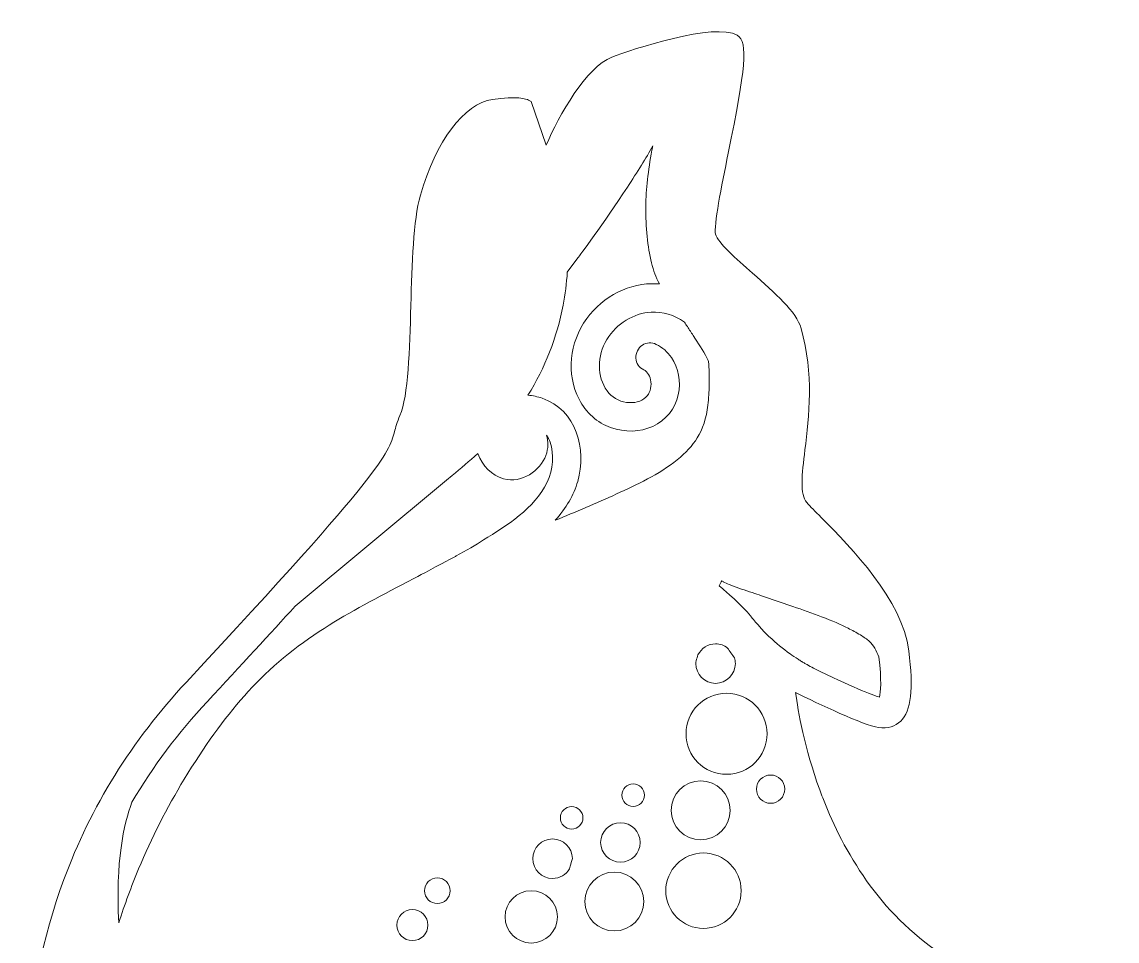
# Model space of a CAD drawing. Header units: millimetres. Extents: x -1097 to 2242, y 80 to 623.
# Drawn here: x 592.5 to 814.7, y 416.4 to 602.8 of the extents above; entities that cross this region are included whole.
import ezdxf

# ---------------------------------------------------------------- set-up
doc = ezdxf.new("R2010")
doc.units = ezdxf.units.MM
doc.header["$MEASUREMENT"] = 0
doc.layers.add('Layer 5', color=7, linetype='Continuous')

msp = doc.modelspace()

# ---------------------------------------------------------------- linework, layer by layer
at = {"layer": 'Layer 5', "lineweight": 0}
for points, knots in [([(1107.17, 281.55), (1107.17, 281.55), (1103.16, 279.67), (1103.16, 279.67), (1103.01, 279.6), (1088.28, 272.71), (1069.85, 267.82), (1052.98, 263.34), (1029.47, 259.66), (1013.25, 267.52), (996.35, 275.71), (987.84, 293.66), (979.6, 311.01), (972.42, 326.14), (965, 341.79), (952.01, 351.15), (933.94, 364.18), (910.05, 367.84), (884.75, 371.72), (870.87, 373.85), (856.53, 376.05), (842.23, 379.88), (811.56, 388.11), (789.65, 400.74), (781.07, 406.21), (780.58, 406.88), (780.15, 407.58), (779.76, 408.32), (779.76, 408.32), (783.7, 411.01), (783.7, 411.01), (783.7, 411.01), (781.63, 412.2), (781.63, 412.2), (768.2, 419.9), (760.38, 432.56), (755.96, 443.05), (755.96, 443.05), (754.98, 445.46), (754.98, 445.46), (754.77, 446.01), (754.57, 446.55), (754.37, 447.08), (751.31, 455.5), (749.99, 462.98), (749.47, 466.81), (754.05, 464.55), (763.27, 460.13), (766.31, 459.72), (768.2, 459.47), (769.72, 459.9), (770.83, 461), (772.93, 463.08), (773.43, 467.48), (772.45, 475.27), (771.16, 485.63), (760.84, 496.07), (754.68, 502.3), (753.49, 503.51), (752.46, 504.55), (751.76, 505.33), (750.29, 506.98), (750.77, 510.97), (751.38, 516.03), (752.2, 522.83), (753.23, 531.3), (750.6, 540.67), (749.67, 543.99), (745.33, 547.82), (740.74, 551.87), (737.45, 554.77), (733.72, 558.06), (733.25, 559.75), (732.81, 561.34), (734.48, 569.57), (735.82, 576.18), (739.31, 593.43), (739.97, 598.67), (737.62, 600.12), (733.22, 602.83), (716.17, 597.22), (712.19, 595.69), (707.07, 593.72), (701.49, 583.89), (698.87, 577.82), (698.87, 577.82), (695.86, 586.68), (695.86, 586.68), (695.86, 586.68), (695.3, 586.96), (695.3, 586.96), (694.86, 587.18), (693, 587.86), (687.97, 587.1), (682.22, 586.24), (676.49, 578.62), (673.37, 567.69), (671.9, 562.55), (671.66, 553.79), (671.42, 545.31), (671.18, 536.32), (670.92, 527.03), (669.21, 523.01), (668.63, 521.62), (668.33, 520.58), (668.08, 519.65), (666.81, 515.12), (665.89, 511.84), (625.88, 468.92), (614.83, 457.07), (606.47, 443.59), (601.02, 428.85), (596.66, 417.06), (594.14, 404.44), (593.54, 391.36), (592.52, 369.08), (597.34, 353.36), (597.54, 352.71), (597.54, 352.71), (598.8, 348.68), (598.8, 348.68), (598.8, 348.68), (601.12, 354.48), (601.12, 354.48), (603.72, 337.11), (611.7, 321.6), (618.3, 311.22), (626.26, 298.72), (633.76, 290.99), (634.08, 290.66), (634.08, 290.66), (635.93, 288.76), (635.93, 288.76), (635.93, 288.76), (637.4, 294.42), (637.4, 294.42), (643.27, 278.84), (662.19, 228.96), (668.5, 215.71), (671.48, 209.43), (674.25, 194.83), (676.09, 175.65), (677.63, 159.6), (677.83, 147.36), (677.32, 144.24), (666.55, 143.99), (655.18, 139.44), (654.56, 127.29), (654.29, 122.07), (657.62, 120.67), (660.29, 119.55), (661.64, 118.99), (663.03, 118.41), (664.11, 117.38), (670.33, 111.43), (678.52, 113.41), (680.67, 114.07), (687.03, 112), (692.67, 112.42), (697.43, 115.31), (697.5, 115.36), (697.58, 115.4), (697.65, 115.45), (695.06, 108.99), (697.02, 103.11), (699.8, 99.76), (702.27, 96.78), (705.63, 95.36), (708.64, 95.92), (713.26, 90.08), (721.96, 91.98), (725.18, 92.95), (726.35, 91.27), (728.58, 89.34), (731.82, 89.34), (732.29, 89.34), (732.79, 89.39), (733.3, 89.47), (739.51, 90.54), (749.73, 95.99), (750.73, 106.09), (751.51, 113.89), (751.03, 129.74), (750.6, 143.72), (750.28, 154.51), (749.97, 164.69), (750.39, 167.56), (751.16, 172.71), (756.64, 185.53), (758.81, 190.46), (759.04, 190.27), (759.26, 190.08), (759.48, 189.88), (759.5, 189.9), (759.52, 189.91), (759.54, 189.92), (759.54, 189.92), (762.25, 187.47), (762.25, 187.47), (762.25, 187.47), (762.54, 190.43), (762.54, 190.43), (762.57, 190.65), (764.81, 212.54), (768.45, 226.89), (769.6, 231.4), (771.22, 234.92), (772.88, 237.63), (773.09, 237.93), (773.29, 238.23), (773.5, 238.53), (773.48, 238.52), (773.46, 238.52), (773.44, 238.52), (773.95, 239.29), (774.46, 239.98), (774.95, 240.61), (775.48, 241.15), (776, 241.75), (776.5, 242.4), (777.99, 243.98), (779.2, 244.84), (779.66, 245.15), (779.66, 245.15), (812.12, 249.61), (812.12, 249.61), (814.64, 237.06), (824.34, 224.08), (840.98, 210.99), (856.02, 199.17), (870.79, 192.02), (870.93, 191.95), (876.76, 189.15), (882.44, 181.69), (881.98, 171.31), (881.6, 162.82), (857.82, 140.6), (848.18, 132.32), (835.2, 131.35), (828.08, 124.64), (825.75, 118.62), (824.18, 114.57), (824.61, 110.6), (826.89, 108.25), (829.2, 105.86), (836.83, 106.44), (839.74, 106.76), (846.32, 103.8), (852.18, 106.44), (854.41, 107.72), (855.69, 106.81), (857.97, 105.3), (859.47, 105.08), (861.14, 104.83), (862.66, 104.72), (864.05, 104.72), (874.69, 104.72), (877.81, 111.32), (879.76, 115.45), (880.28, 116.54), (880.72, 117.47), (881.15, 117.99), (882.69, 119.8), (893.59, 138.12), (902.81, 154.05), (906.59, 160.58), (912, 170.01), (916.31, 177.86), (922.54, 189.18), (922.6, 190.14), (922.65, 190.72), (922.84, 193.5), (921.51, 194.82), (918.59, 197.7), (916.69, 199.58), (914.09, 202.15), (910.39, 206.43), (904.47, 213.29), (904.83, 219.17), (905.67, 222.24), (906.15, 221.76), (906.64, 221.3), (907.13, 220.84), (913.19, 214.78), (924.52, 207.02), (936.4, 198.88), (948.82, 190.37), (961.67, 181.57), (966.07, 176.02), (969.65, 171.5), (970.96, 145.92), (970.46, 141.68), (970.16, 139.08), (968.59, 132.41), (960.69, 126.88), (957.66, 124.76), (955.65, 124.7), (953.31, 124.63), (950.33, 124.55), (946.95, 124.45), (941.75, 120.11), (938.37, 117.29), (935.83, 111.38), (937.61, 106.74), (938.82, 103.61), (942.36, 99.96), (952.44, 100.36), (961.95, 100.73), (966.54, 100.16), (969.89, 99.74), (971.08, 99.59), (972.11, 99.47), (973.16, 99.4), (978.32, 99.08), (985.87, 101.55), (990.13, 109.58), (992.58, 114.18), (997.05, 125.05), (1000.37, 133.35), (1003.67, 141.6), (1004.07, 150.82), (1001.49, 159.31), (1000.45, 162.74), (999.24, 166.35), (997.9, 170.03), (993.36, 182.45), (991.84, 213.67), (991.43, 224.92), (991.78, 224.66), (992.18, 224.39), (992.61, 224.11), (997.55, 220.94), (1006.22, 217.6), (1018.39, 214.17), (1033.8, 209.82), (1048.45, 213.98), (1058.03, 218.24), (1068.36, 222.82), (1075, 228.35), (1075.27, 228.59), (1075.27, 228.59), (1077.7, 230.63), (1077.7, 230.63), (1077.7, 230.63), (1072.37, 231.63), (1072.37, 231.63), (1086.23, 238.01), (1102.2, 256.86), (1102.96, 257.77), (1102.96, 257.77), (1105.58, 260.88), (1105.58, 260.88), (1105.58, 260.88), (1095.6, 259.22), (1095.6, 259.22), (1095.6, 259.22), (1107.17, 281.55), (1107.17, 281.55)], [0, 0, 0, 0, 1, 1, 1, 2, 2, 2, 3, 3, 3, 4, 4, 4, 5, 5, 5, 6, 6, 6, 7, 7, 7, 8, 8, 8, 9, 9, 9, 10, 10, 10, 11, 11, 11, 12, 12, 12, 13, 13, 13, 14, 14, 14, 15, 15, 15, 16, 16, 16, 17, 17, 17, 18, 18, 18, 19, 19, 19, 20, 20, 20, 21, 21, 21, 22, 22, 22, 23, 23, 23, 24, 24, 24, 25, 25, 25, 26, 26, 26, 27, 27, 27, 28, 28, 28, 29, 29, 29, 30, 30, 30, 31, 31, 31, 32, 32, 32, 33, 33, 33, 34, 34, 34, 35, 35, 35, 36, 36, 36, 37, 37, 37, 38, 38, 38, 39, 39, 39, 40, 40, 40, 41, 41, 41, 42, 42, 42, 43, 43, 43, 44, 44, 44, 45, 45, 45, 46, 46, 46, 47, 47, 47, 48, 48, 48, 49, 49, 49, 50, 50, 50, 51, 51, 51, 52, 52, 52, 53, 53, 53, 54, 54, 54, 55, 55, 55, 56, 56, 56, 57, 57, 57, 58, 58, 58, 59, 59, 59, 60, 60, 60, 61, 61, 61, 62, 62, 62, 63, 63, 63, 64, 64, 64, 65, 65, 65, 66, 66, 66, 67, 67, 67, 68, 68, 68, 69, 69, 69, 70, 70, 70, 71, 71, 71, 72, 72, 72, 73, 73, 73, 74, 74, 74, 75, 75, 75, 76, 76, 76, 77, 77, 77, 78, 78, 78, 79, 79, 79, 80, 80, 80, 81, 81, 81, 82, 82, 82, 83, 83, 83, 84, 84, 84, 85, 85, 85, 86, 86, 86, 87, 87, 87, 88, 88, 88, 89, 89, 89, 90, 90, 90, 91, 91, 91, 92, 92, 92, 93, 93, 93, 94, 94, 94, 95, 95, 95, 96, 96, 96, 97, 97, 97, 98, 98, 98, 99, 99, 99, 100, 100, 100, 101, 101, 101, 102, 102, 102, 103, 103, 103, 104, 104, 104, 105, 105, 105, 106, 106, 106, 107, 107, 107, 108, 108, 108, 109, 109, 109, 110, 110, 110, 111, 111, 111, 112, 112, 112, 113, 113, 113, 114, 114, 114, 115, 115, 115, 116, 116, 116, 117, 117, 117, 118, 118, 118, 119, 119, 119, 119]), ([(702.32, 545.36), (702.74, 547.56), (703.03, 549.82), (703.17, 552.08), (703.17, 552.08), (705.33, 554.96), (705.33, 554.96), (705.54, 555.25), (710.59, 562.02), (715.35, 569.28), (717.42, 572.44), (719.13, 575.21), (720.51, 577.66), (720.49, 577.53), (720.46, 577.4), (720.44, 577.27), (720.44, 577.27), (720.35, 576.79), (720.35, 576.79), (719.54, 572.63), (719.14, 568.91), (719.1, 565.41), (719.07, 561.06), (719.45, 557.31), (720.27, 553.96), (720.63, 552.45), (721.16, 551.02), (721.85, 549.68), (721.66, 549.7), (721.47, 549.71), (721.28, 549.72), (715.91, 549.95), (710.48, 547.25), (707.12, 542.66), (703.55, 537.79), (702.94, 531.37), (705.55, 526.29), (706.93, 523.59), (709.27, 521.49), (711.96, 520.54), (714.86, 519.52), (717.97, 519.61), (720.5, 520.79), (723.22, 522.07), (725.07, 524.35), (725.69, 527.21), (726.27, 529.83), (725.75, 532.65), (724.3, 534.75), (723.52, 535.89), (722.45, 536.81), (721.22, 537.42), (720.3, 537.88), (719.24, 537.83), (718.4, 537.27), (717.54, 536.7), (717.02, 535.65), (717.08, 534.62), (717.15, 533.6), (717.74, 532.72), (718.67, 532.26), (719.47, 531.86), (720.01, 530.95), (720.13, 529.84), (720.27, 528.56), (719.89, 527.4), (719.1, 526.68), (718.17, 525.81), (716.71, 525.43), (715.18, 525.65), (713.58, 525.87), (712.18, 526.71), (711.24, 528), (709.16, 530.85), (709.15, 535.04), (711.21, 538.44), (713.13, 541.61), (716.66, 543.78), (720.2, 543.96), (722.49, 544.08), (724.87, 543.37), (726.93, 541.95), (727.33, 541.32), (727.74, 540.71), (728.13, 540.1), (728.13, 540.1), (728.23, 539.96), (728.23, 539.96), (728.44, 539.64), (728.65, 539.31), (728.86, 538.99), (728.86, 538.99), (729.06, 538.67), (729.06, 538.67), (730.07, 537.12), (731.03, 535.65), (731.78, 534.13), (731.82, 533.86), (731.85, 533.62), (731.87, 533.39), (732.01, 531.92), (731.98, 530.4), (731.95, 529.09), (731.92, 527.89), (731.86, 526.48), (731.69, 525.07), (731.37, 522.45), (730.66, 520.28), (729.52, 518.44), (728.57, 516.9), (727.21, 515.41), (725.47, 514.01), (721.77, 511.02), (717.18, 508.92), (713.14, 507.07), (709.06, 505.21), (704.89, 503.42), (700.7, 501.73), (702.96, 504.23), (704.44, 506.81), (705.28, 509.63), (707.19, 516.08), (705.02, 524.16), (698.07, 526.5), (697.13, 526.82), (696.16, 527.02), (695.18, 527.1), (698.62, 532.59), (701.08, 538.88), (702.32, 545.36)], [0, 0, 0, 0, 1, 1, 1, 2, 2, 2, 3, 3, 3, 4, 4, 4, 5, 5, 5, 6, 6, 6, 7, 7, 7, 8, 8, 8, 9, 9, 9, 10, 10, 10, 11, 11, 11, 12, 12, 12, 13, 13, 13, 14, 14, 14, 15, 15, 15, 16, 16, 16, 17, 17, 17, 18, 18, 18, 19, 19, 19, 20, 20, 20, 21, 21, 21, 22, 22, 22, 23, 23, 23, 24, 24, 24, 25, 25, 25, 26, 26, 26, 27, 27, 27, 28, 28, 28, 29, 29, 29, 30, 30, 30, 31, 31, 31, 32, 32, 32, 33, 33, 33, 34, 34, 34, 35, 35, 35, 36, 36, 36, 37, 37, 37, 38, 38, 38, 39, 39, 39, 40, 40, 40, 41, 41, 41, 42, 42, 42, 43, 43, 43, 43]), ([(616.2, 431.01), (614.71, 427.45), (613.36, 423.79), (612.17, 420.09), (611.49, 432.42), (613.18, 440.11), (614.85, 444.55), (619.1, 451.78), (624.22, 458.64), (630.1, 464.94), (637.09, 472.44), (642.93, 478.78), (647.95, 484.3), (647.95, 484.3), (678.63, 509.86), (678.63, 509.86), (678.63, 509.86), (679.81, 510.85), (679.81, 510.85), (681.53, 512.27), (683.3, 513.74), (685.02, 515.28), (685.9, 512.77), (687.85, 510.8), (690.25, 510.15), (693.97, 509.15), (697.68, 511.8), (698.82, 514.91), (699.33, 516.3), (699.37, 517.7), (698.95, 519.02), (699.25, 518.58), (699.5, 518.09), (699.69, 517.55), (700.54, 515.19), (700.29, 512.01), (699.07, 509.46), (696.52, 504.15), (690.8, 500.61), (686.2, 497.76), (684.53, 496.72), (682.71, 495.65), (680.63, 494.5), (680.3, 494.34), (679.24, 493.77), (675, 491.51), (672.95, 490.42), (671.02, 489.39), (670.51, 489.12), (670.51, 489.12), (669.62, 488.66), (669.62, 488.66), (663.56, 485.51), (658.11, 482.62), (652.85, 479.17), (646.99, 475.32), (641.87, 470.94), (637.65, 466.14), (633.46, 461.38), (629.47, 455.84), (625.45, 449.21), (621.93, 443.41), (618.82, 437.29), (616.2, 431.01)], [0, 0, 0, 0, 1, 1, 1, 2, 2, 2, 3, 3, 3, 4, 4, 4, 5, 5, 5, 6, 6, 6, 7, 7, 7, 8, 8, 8, 9, 9, 9, 10, 10, 10, 11, 11, 11, 12, 12, 12, 13, 13, 13, 14, 14, 14, 15, 15, 15, 16, 16, 16, 17, 17, 17, 18, 18, 18, 19, 19, 19, 20, 20, 20, 21, 21, 21, 21]), ([(734.49, 489.47), (734.59, 489.41), (734.68, 489.35), (734.78, 489.3), (734.78, 489.3), (734.82, 489.27), (734.82, 489.27), (735.14, 489.1), (735.57, 488.86), (736.04, 488.69), (736.04, 488.69), (736.9, 488.36), (736.9, 488.36), (738.35, 487.84), (739.81, 487.35), (741.21, 486.88), (741.8, 486.69), (742.39, 486.49), (742.98, 486.29), (742.98, 486.29), (748.95, 484.26), (748.95, 484.26), (750.86, 483.6), (752.82, 482.89), (754.76, 482.16), (756.95, 481.33), (758.65, 480.59), (760.14, 479.84), (760.97, 479.42), (761.8, 478.97), (762.62, 478.48), (763.37, 478.03), (763.96, 477.61), (764.43, 477.19), (764.87, 476.78), (765.22, 476.35), (765.53, 475.82), (765.84, 475.28), (766.14, 474.62), (766.4, 474.02), (766.97, 469.17), (766.73, 466.86), (766.51, 465.87), (765.02, 466.29), (760.67, 468.03), (753.09, 471.73), (752.65, 471.99), (752.22, 472.24), (751.82, 472.46), (751.68, 472.54), (751.54, 472.62), (751.39, 472.7), (751.15, 472.83), (750.93, 472.95), (750.74, 473.08), (750.74, 473.08), (750.68, 473.12), (750.68, 473.12), (750.45, 473.27), (750.23, 473.41), (750, 473.56), (749.42, 473.93), (748.87, 474.27), (748.37, 474.65), (748.37, 474.65), (748.28, 474.71), (748.28, 474.71), (746.95, 475.63), (745.57, 476.77), (744.08, 478.18), (744.08, 478.18), (743.06, 479.18), (743.06, 479.18), (743.06, 479.18), (742.13, 480.19), (742.13, 480.19), (741.39, 481.03), (740.81, 481.71), (740.32, 482.35), (738.78, 484.35), (734.86, 487.7), (734.69, 487.84), (734.69, 487.84), (733.96, 488.47), (733.96, 488.47), (734.14, 488.8), (734.32, 489.14), (734.49, 489.47)], [0, 0, 0, 0, 1, 1, 1, 2, 2, 2, 3, 3, 3, 4, 4, 4, 5, 5, 5, 6, 6, 6, 7, 7, 7, 8, 8, 8, 9, 9, 9, 10, 10, 10, 11, 11, 11, 12, 12, 12, 13, 13, 13, 14, 14, 14, 15, 15, 15, 16, 16, 16, 17, 17, 17, 18, 18, 18, 19, 19, 19, 20, 20, 20, 21, 21, 21, 22, 22, 22, 23, 23, 23, 24, 24, 24, 25, 25, 25, 26, 26, 26, 27, 27, 27, 28, 28, 28, 29, 29, 29, 29]), ([(733.26, 476.67), (734.18, 476.67), (735.02, 476.36), (735.7, 475.83), (736.14, 475.15), (736.61, 474.49), (737.08, 473.85), (737.2, 473.48), (737.26, 473.08), (737.26, 472.66), (737.26, 470.46), (735.47, 468.66), (733.26, 468.66), (731.05, 468.66), (729.25, 470.46), (729.25, 472.66), (729.25, 472.86), (729.27, 473.05), (729.3, 473.24), (729.42, 473.64), (729.55, 474.05), (729.68, 474.45), (730.34, 475.77), (731.69, 476.67), (733.26, 476.67)], [0, 0, 0, 0, 1, 1, 1, 2, 2, 2, 3, 3, 3, 4, 4, 4, 5, 5, 5, 6, 6, 6, 7, 7, 7, 8, 8, 8, 8]), ([(735.48, 450.21), (730.95, 450.21), (727.26, 453.9), (727.26, 458.43), (727.26, 462.97), (730.95, 466.66), (735.48, 466.66), (740.02, 466.66), (743.71, 462.97), (743.71, 458.43), (743.71, 453.9), (740.02, 450.21), (735.48, 450.21)], [0, 0, 0, 0, 1, 1, 1, 2, 2, 2, 3, 3, 3, 4, 4, 4, 4]), ([(730.22, 448.86), (733.52, 448.86), (736.2, 446.18), (736.2, 442.89), (736.2, 439.59), (733.52, 436.91), (730.22, 436.91), (726.92, 436.91), (724.24, 439.59), (724.24, 442.89), (724.24, 446.18), (726.92, 448.86), (730.22, 448.86)], [0, 0, 0, 0, 1, 1, 1, 2, 2, 2, 3, 3, 3, 4, 4, 4, 4]), ([(744.42, 450.06), (746, 450.06), (747.29, 448.78), (747.29, 447.2), (747.29, 445.62), (746, 444.33), (744.42, 444.33), (742.84, 444.33), (741.56, 445.62), (741.56, 447.2), (741.56, 448.78), (742.84, 450.06), (744.42, 450.06)], [0, 0, 0, 0, 1, 1, 1, 2, 2, 2, 3, 3, 3, 4, 4, 4, 4]), ([(714.24, 445.98), (714.24, 447.25), (715.26, 448.27), (716.52, 448.27), (717.79, 448.27), (718.81, 447.25), (718.81, 445.98), (718.81, 444.72), (717.79, 443.7), (716.52, 443.7), (715.26, 443.7), (714.24, 444.72), (714.24, 445.98)], [0, 0, 0, 0, 1, 1, 1, 2, 2, 2, 3, 3, 3, 4, 4, 4, 4]), ([(704.05, 439.1), (702.79, 439.1), (701.76, 440.13), (701.76, 441.39), (701.76, 442.65), (702.79, 443.68), (704.05, 443.68), (705.31, 443.68), (706.34, 442.65), (706.34, 441.39), (706.34, 440.13), (705.31, 439.1), (704.05, 439.1)], [0, 0, 0, 0, 1, 1, 1, 2, 2, 2, 3, 3, 3, 4, 4, 4, 4]), ([(717.95, 436.39), (717.95, 434.18), (716.15, 432.38), (713.94, 432.38), (711.73, 432.38), (709.93, 434.18), (709.93, 436.39), (709.93, 438.59), (711.73, 440.39), (713.94, 440.39), (716.15, 440.39), (717.95, 438.59), (717.95, 436.39)], [0, 0, 0, 0, 1, 1, 1, 2, 2, 2, 3, 3, 3, 4, 4, 4, 4]), ([(704.2, 433.12), (704.05, 432.6), (703.9, 432.08), (703.76, 431.56), (703.71, 431.39), (703.67, 431.22), (703.63, 431.05), (702.92, 429.88), (701.65, 429.09), (700.19, 429.09), (697.98, 429.09), (696.18, 430.89), (696.18, 433.1), (696.18, 435.31), (697.98, 437.1), (700.19, 437.1), (702.39, 437.1), (704.18, 435.32), (704.2, 433.12)], [0, 0, 0, 0, 1, 1, 1, 2, 2, 2, 3, 3, 3, 4, 4, 4, 5, 5, 5, 6, 6, 6, 6]), ([(730.8, 434.25), (735, 434.25), (738.43, 430.83), (738.44, 426.63), (738.44, 426.6), (738.44, 426.58), (738.44, 426.55), (738.42, 422.35), (735, 418.95), (730.8, 418.95), (726.58, 418.95), (723.15, 422.38), (723.15, 426.6), (723.15, 430.82), (726.58, 434.25), (730.8, 434.25)], [0, 0, 0, 0, 1, 1, 1, 2, 2, 2, 3, 3, 3, 4, 4, 4, 5, 5, 5, 5]), ([(676.8, 423.99), (675.37, 423.99), (674.2, 425.16), (674.2, 426.6), (674.2, 428.03), (675.37, 429.2), (676.8, 429.2), (678.24, 429.2), (679.41, 428.03), (679.41, 426.6), (679.41, 425.16), (678.24, 423.99), (676.8, 423.99)], [0, 0, 0, 0, 1, 1, 1, 2, 2, 2, 3, 3, 3, 4, 4, 4, 4]), ([(712.7, 430.38), (715.99, 430.38), (718.67, 427.7), (718.67, 424.4), (718.67, 421.11), (715.99, 418.43), (712.7, 418.43), (709.4, 418.43), (706.72, 421.11), (706.72, 424.4), (706.72, 427.7), (709.4, 430.38), (712.7, 430.38)], [0, 0, 0, 0, 1, 1, 1, 2, 2, 2, 3, 3, 3, 4, 4, 4, 4]), ([(701.16, 421.29), (701.16, 418.37), (698.78, 415.99), (695.85, 415.99), (692.93, 415.99), (690.55, 418.37), (690.55, 421.29), (690.55, 424.22), (692.93, 426.6), (695.85, 426.6), (698.78, 426.6), (701.16, 424.22), (701.16, 421.29)], [0, 0, 0, 0, 1, 1, 1, 2, 2, 2, 3, 3, 3, 4, 4, 4, 4]), ([(674.89, 419.63), (674.89, 417.89), (673.47, 416.47), (671.73, 416.47), (670, 416.47), (668.58, 417.89), (668.58, 419.63), (668.58, 421.37), (670, 422.78), (671.73, 422.78), (673.47, 422.78), (674.89, 421.37), (674.89, 419.63)], [0, 0, 0, 0, 1, 1, 1, 2, 2, 2, 3, 3, 3, 4, 4, 4, 4])]:
    msp.add_open_spline(points, degree=3, knots=knots, dxfattribs=at)

doc.saveas('drawing.dxf')
